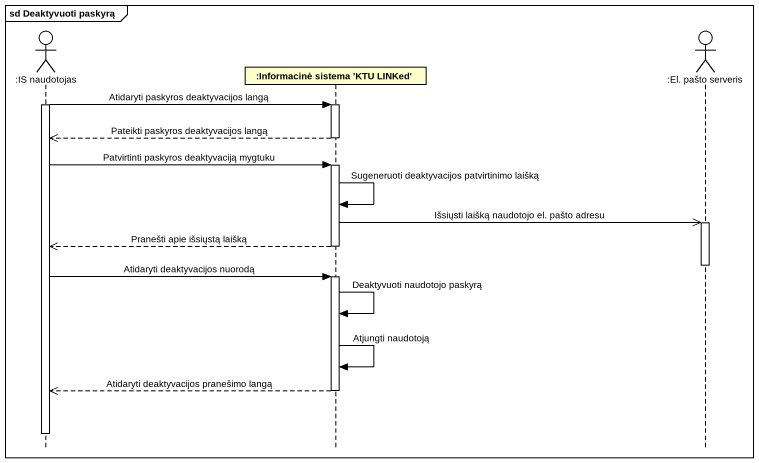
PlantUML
@startuml
mainframe sd Deaktyvuoti paskyrą
hide footbox
actor ":IS naudotojas" as IS_naudotojas
participant ":Informacinė sistema 'KTU LINKed'" as Informacinė_sistema_KTU
actor ":El. pašto serveris" as El_pašto_serveris

activate IS_naudotojas
IS_naudotojas -> Informacinė_sistema_KTU : Atidaryti paskyros deaktyvacijos langą
activate Informacinė_sistema_KTU
Informacinė_sistema_KTU -->> IS_naudotojas : Pateikti paskyros deaktyvacijos langą
deactivate Informacinė_sistema_KTU
IS_naudotojas -> Informacinė_sistema_KTU : Patvirtinti paskyros deaktyvaciją mygtuku
activate Informacinė_sistema_KTU
Informacinė_sistema_KTU -> Informacinė_sistema_KTU : Sugeneruoti deaktyvacijos patvirtinimo laišką
Informacinė_sistema_KTU ->> El_pašto_serveris : Išsiųsti laišką naudotojo el. pašto adresu
activate El_pašto_serveris
Informacinė_sistema_KTU -->> IS_naudotojas : Pranešti apie išsiųstą laišką
deactivate Informacinė_sistema_KTU
deactivate El_pašto_serveris
IS_naudotojas -> Informacinė_sistema_KTU : Atidaryti deaktyvacijos nuorodą
activate Informacinė_sistema_KTU
Informacinė_sistema_KTU -> Informacinė_sistema_KTU : Deaktyvuoti naudotojo paskyrą
Informacinė_sistema_KTU -> Informacinė_sistema_KTU : Atjungti naudotoją
Informacinė_sistema_KTU -->> IS_naudotojas : Atidaryti deaktyvacijos pranešimo langą
deactivate Informacinė_sistema_KTU
deactivate IS_naudotojas
@enduml
